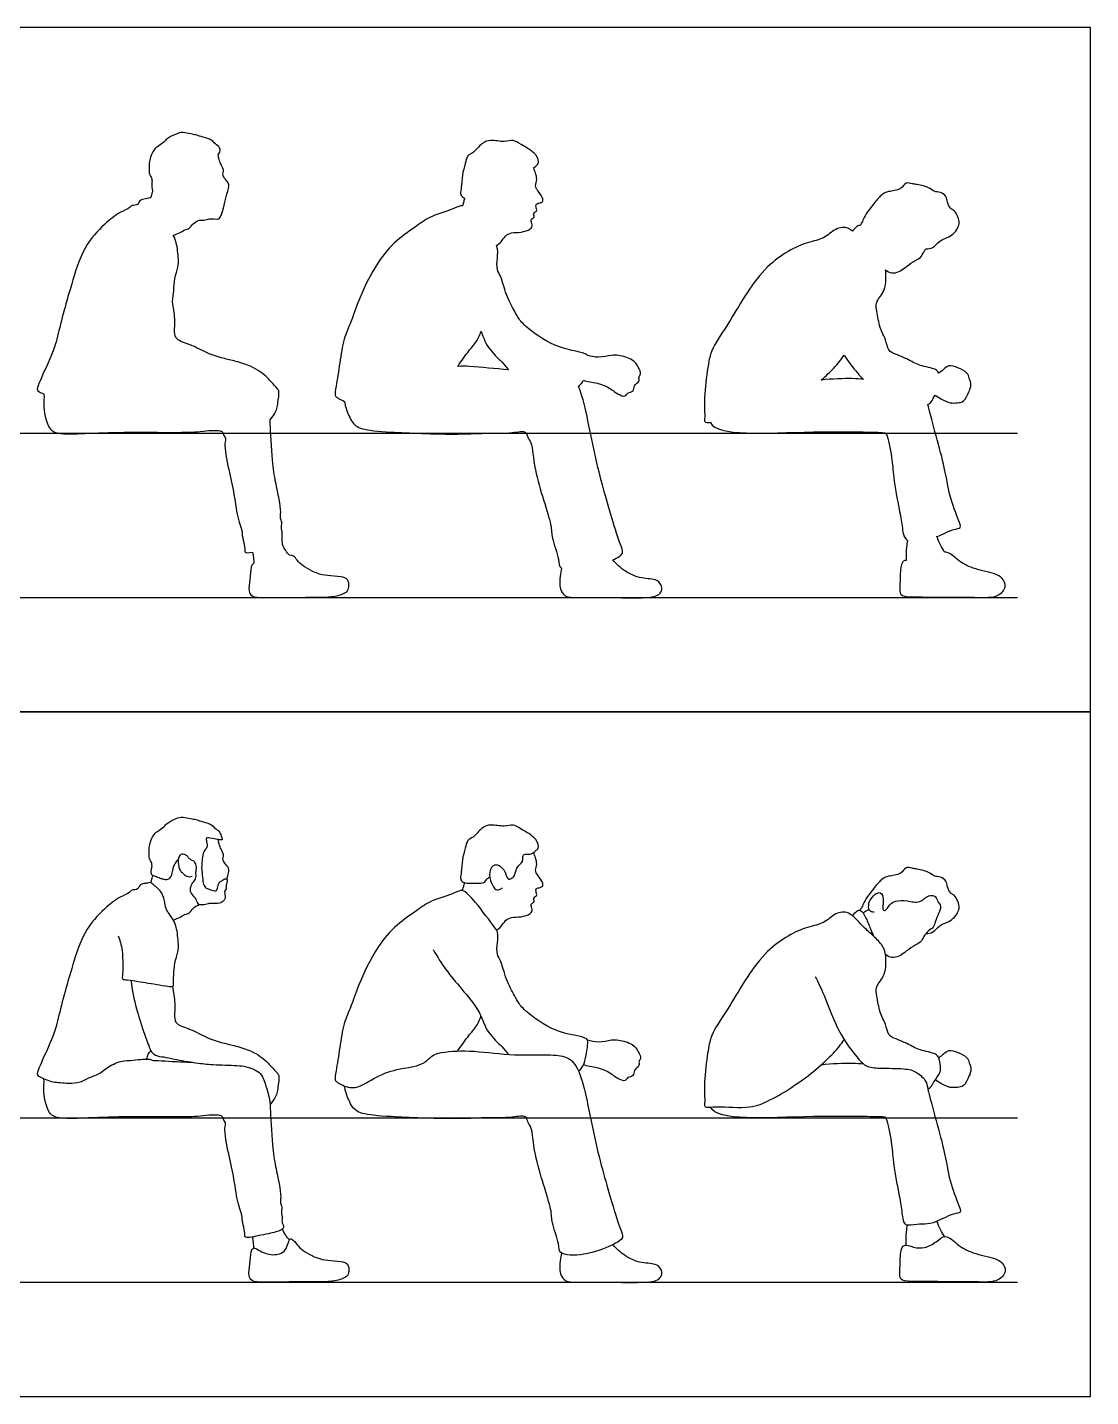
# Model space of a CAD drawing. Header units: millimetres. Extents: x 11.2 to 50.9, y -0.3 to 14.1.
# Drawn here: x 18.278 to 21.235, y 10.298 to 14.108 of the extents above; entities that cross this region are included whole.
import ezdxf

# ---------------------------------------------------------------- set-up
doc = ezdxf.new("R2010")
doc.units = ezdxf.units.MM
for name, color, linetype, true_color in [('AG-DIAGRAM', 7, 'Continuous', 0xfecc66), ('AG-GUIDES', 7, 'Continuous', 0xcccccc), ('AG-OUTLINE', 7, 'Continuous', 0x8000ff), ('AG-PEOPLE', 7, 'Continuous', 0x66ccff), ('X-VPRT', 6, 'Continuous', 0xff00ff)]:
    doc.layers.add(name, color=color, linetype=linetype, true_color=true_color)

msp = doc.modelspace()

# ---------------------------------------------------------------- linework, layer by layer
at = {"layer": 'AG-DIAGRAM'}
for p, q in [((11.4354, 12.5213), (21.0321, 12.5213)), ((11.4354, 10.6163), (21.0321, 10.6163))]:
    msp.add_line(p, q, dxfattribs=at)
at = {"layer": 'AG-GUIDES'}
for p, q in [((11.4354, 12.9785), (21.0321, 12.9785)), ((11.4354, 11.0735), (21.0321, 11.0735))]:
    msp.add_line(p, q, dxfattribs=at)
at = {"layer": 'AG-OUTLINE'}
for points, knots in [([(18.8089, 13.7528), (18.8168, 13.7647), (18.814, 13.7742), (18.8007, 13.7837), (18.7877, 13.7976), (18.7613, 13.8036), (18.7473, 13.809), (18.7327, 13.811), (18.7105, 13.817), (18.6921, 13.8122), (18.6659, 13.7991), (18.6595, 13.7886), (18.643, 13.7776), (18.6288, 13.7686), (18.6164, 13.739), (18.6164, 13.7112), (18.6174, 13.6978), (18.6243, 13.6895), (18.6255, 13.6767), (18.6231, 13.6699), (18.6266, 13.6527)], [8.605977, 8.605977, 8.605977, 8.605977, 8.850678, 9.108888, 9.394793, 9.731533, 9.984423, 10.233959, 10.540715, 10.832245, 11.177836, 11.409396, 11.690627, 11.95921, 12.323691, 12.672113, 12.904331, 13.111519, 13.340374, 13.552719, 13.552719, 13.552719, 13.552719]), ([(19.6859, 13.7167), (19.6943, 13.7237), (19.7019, 13.728), (19.6958, 13.7588), (19.6509, 13.7811), (19.6301, 13.7966), (19.6043, 13.7871), (19.5669, 13.7966), (19.5413, 13.7867), (19.5195, 13.7581), (19.501, 13.7524), (19.4959, 13.7273), (19.4866, 13.6977), (19.4862, 13.6631), (19.4818, 13.6466), (19.4845, 13.6385), (19.494, 13.6328)], [2.078903, 2.078903, 2.078903, 2.078903, 2.27212, 2.568327, 2.987007, 3.279217, 3.57344, 3.935063, 4.239746, 4.587237, 4.833648, 5.115252, 5.454116, 5.801654, 6.043777, 6.235856, 6.235856, 6.235856, 6.235856]), ([(18.8326, 13.6437), (18.8426, 13.6691), (18.8331, 13.6797), (18.8231, 13.6921), (18.8214, 13.6993), (18.825, 13.7078), (18.8214, 13.7187), (18.8167, 13.7258), (18.8113, 13.7409), (18.8096, 13.7487), (18.8089, 13.7528)], [0, 0, 0, 0, 0.359892, 0.683398, 0.890224, 1.128642, 1.393175, 1.633279, 1.952588, 2.23751, 2.23751, 2.23751, 2.23751]), ([(19.5832, 13.5011), (19.5878, 13.5041), (19.597, 13.5105), (19.6068, 13.5288), (19.6249, 13.5379), (19.6508, 13.5364), (19.6774, 13.5446), (19.6848, 13.5581), (19.6753, 13.5725), (19.6877, 13.5782), (19.6887, 13.5838), (19.6844, 13.5889), (19.6899, 13.5937), (19.6967, 13.597), (19.6924, 13.6082), (19.6923, 13.6175), (19.7041, 13.6194), (19.7136, 13.6223), (19.711, 13.6365), (19.6973, 13.6531), (19.6891, 13.6676), (19.6971, 13.6846), (19.6913, 13.7029), (19.688, 13.7122), (19.6859, 13.7167)], [0, 0, 0, 0, 0.226957, 0.476619, 0.718836, 1.006433, 1.29619, 1.496483, 1.701142, 1.882366, 2.004921, 2.133665, 2.271742, 2.413069, 2.596415, 2.752439, 2.935245, 3.096697, 3.287117, 3.551628, 3.771565, 4.002285, 4.243031, 4.459625, 4.459625, 4.459625, 4.459625]), ([(18.6266, 13.6527), (18.6257, 13.6498), (18.6237, 13.6448), (18.6222, 13.6346), (18.6205, 13.6337), (18.6199, 13.6332)], [0, 0, 0, 0, 0.1676221, 0.3409619, 0.4276858, 0.4276858, 0.4276858, 0.4276858]), ([(18.7558, 13.5718), (18.7612, 13.5704), (18.7745, 13.5715), (18.7874, 13.5771), (18.8084, 13.5726), (18.8184, 13.5778), (18.8326, 13.6437)], [2.383684, 2.383684, 2.383684, 2.383684, 2.996358, 3.585957, 4.279288, 4.86865, 4.86865, 4.86865, 4.86865]), ([(20.7776, 13.4915), (20.7839, 13.4917), (20.7984, 13.493), (20.814, 13.5171), (20.8522, 13.5253), (20.8739, 13.5612), (20.8663, 13.5805), (20.8568, 13.5993), (20.8452, 13.6023), (20.8358, 13.6213), (20.8352, 13.6383), (20.8182, 13.6501), (20.7988, 13.6495), (20.7849, 13.6647), (20.7493, 13.6715), (20.7395, 13.6723), (20.7194, 13.6787), (20.709, 13.6544), (20.6729, 13.6521), (20.656, 13.6449), (20.6364, 13.6237), (20.6041, 13.5804), (20.6002, 13.5655), (20.5957, 13.5592), (20.5937, 13.5565)], [0, 0, 0, 0, 1.11804, 2.419817, 3.998029, 5.551961, 6.689177, 7.817143, 8.65871, 9.788852, 10.831951, 11.924795, 13.006955, 14.154608, 15.654004, 16.510591, 17.544304, 18.737088, 20.221729, 21.295826, 22.676097, 24.555284, 25.550284, 26.368335, 26.368335, 26.368335, 26.368335]), ([(18.6199, 13.6332), (18.5985, 13.6297), (18.5888, 13.6267), (18.5874, 13.6123), (18.5676, 13.6137), (18.5632, 13.6044), (18.5326, 13.5931), (18.4899, 13.5591), (18.4323, 13.4982), (18.4014, 13.3938), (18.3879, 13.3488), (18.3668, 13.2702), (18.3541, 13.2097), (18.3138, 13.128), (18.3049, 13.1024), (18.3064, 13.096), (18.3175, 13.0907), (18.3241, 13.0878)], [5.765843, 5.765843, 5.765843, 5.765843, 5.980038, 6.181536, 6.419568, 6.596038, 6.91927, 7.361069, 7.913539, 8.526174, 8.947288, 9.468991, 9.961048, 10.529932, 10.822272, 10.960062, 11.189903, 11.189903, 11.189903, 11.189903]), ([(19.4878, 13.6109), (19.481, 13.6123), (19.4655, 13.6019), (19.4002, 13.5844), (19.3614, 13.5553), (19.3031, 13.5157), (19.249, 13.4554), (19.1984, 13.3495), (19.1793, 13.2886), (19.1569, 13.2416), (19.1476, 13.1753), (19.1373, 13.1134), (19.1327, 13.0846), (19.1353, 13.0819), (19.1359, 13.0807), (19.1385, 13.0788), (19.142, 13.0761), (19.1533, 13.0698), (19.16, 13.0672)], [-4.881506, -4.881506, -4.881506, -4.881506, -4.613859, -4.159974, -3.76081, -3.294623, -2.787296, -2.183313, -1.733925, -1.309728, -0.845971, -0.392601, -0.111362, 0, 0, 0, 0.173736, 0.35167, 0.35167, 0.35167, 0.35167]), ([(19.494, 13.6328), (19.4933, 13.6297), (19.4918, 13.6236), (19.4893, 13.6151), (19.4878, 13.6109)], [-0.375948, -0.375948, -0.375948, -0.375948, -0.2045983, 0, 0, 0, 0]), ([(18.6836, 13.5295), (18.6895, 13.5311), (18.7012, 13.5349), (18.7158, 13.5451), (18.7292, 13.5475), (18.7386, 13.5628), (18.75, 13.569), (18.7558, 13.5718)], [0, 0, 0, 0, 0.24161, 0.475779, 0.675638, 0.9043, 1.151374, 1.151374, 1.151374, 1.151374]), ([(18.6815, 13.3443), (18.684, 13.3583), (18.6853, 13.3763), (18.6869, 13.4092), (18.6981, 13.4408), (18.6992, 13.4622), (18.6938, 13.5096), (18.6872, 13.5235), (18.6836, 13.5295)], [2.245706, 2.245706, 2.245706, 2.245706, 2.541571, 2.906807, 3.258779, 3.554102, 3.977153, 4.271551, 4.271551, 4.271551, 4.271551]), ([(20.5733, 13.5409), (20.5695, 13.5439), (20.5544, 13.5537), (20.5246, 13.5498), (20.4924, 13.517), (20.4434, 13.512), (20.3217, 13.4505), (20.2386, 13.2974), (20.1833, 13.218), (20.1726, 13.18), (20.1651, 13.1254), (20.1637, 13.0982), (20.1591, 13.0718), (20.1637, 13.0273), (20.16, 13.008), (20.1699, 13.0079), (20.1782, 13.0084)], [22.933551, 22.933551, 22.933551, 22.933551, 23.337189, 24.50777, 25.797122, 27.147972, 29.404629, 32.069266, 33.969299, 35.202226, 36.99513, 36.99513, 36.99513, 37.508959, 37.714603, 37.971856, 37.971856, 37.971856, 37.971856]), ([(20.5937, 13.5565), (20.5898, 13.5574), (20.5821, 13.5507), (20.5757, 13.5448), (20.5733, 13.5409)], [-1.433346, -1.433346, -1.433346, -1.433346, -0.738109, 0, 0, 0, 0]), ([(19.8355, 13.1956), (19.8211, 13.2057), (19.7532, 13.2108), (19.6737, 13.2651), (19.6451, 13.2949), (19.6323, 13.3204), (19.6082, 13.3627), (19.5968, 13.4162), (19.5825, 13.4325), (19.5855, 13.4661), (19.5873, 13.4873), (19.5832, 13.5011)], [-9.478047, -9.478047, -9.478047, -9.478047, -8.969037, -8.355802, -7.988405, -7.691715, -7.274492, -6.83818, -6.573486, -6.236112, -5.9224, -5.9224, -5.9224, -5.9224]), ([(20.6646, 13.4334), (20.6696, 13.4291), (20.6821, 13.4221), (20.7028, 13.4277), (20.7185, 13.4384), (20.7407, 13.4569), (20.764, 13.4656), (20.7695, 13.4811), (20.7753, 13.4889), (20.7776, 13.4915)], [-24.826206, -24.826206, -24.826206, -24.826206, -23.688303, -22.552808, -21.432452, -20.059111, -18.813495, -17.725954, -17.150443, -17.150443, -17.150443, -17.150443]), ([(20.8127, 13.1456), (20.8108, 13.1505), (20.8048, 13.1582), (20.761, 13.1662), (20.7421, 13.1754), (20.724, 13.1859), (20.6943, 13.198), (20.6706, 13.2073), (20.667, 13.2394), (20.6543, 13.2591), (20.6481, 13.2786), (20.6383, 13.3234), (20.6385, 13.347), (20.6671, 13.3759), (20.6671, 13.4177), (20.6646, 13.4334)], [4.562483, 4.562483, 4.562483, 4.562483, 5.281812, 6.580946, 7.512114, 8.405525, 9.536037, 10.496187, 11.572705, 12.520596, 13.428574, 14.761568, 15.705446, 16.919979, 18.399791, 18.399791, 18.399791, 18.399791]), ([(18.9532, 13.0154), (18.9629, 13.0272), (18.9736, 13.0447), (18.9747, 13.0656), (18.9799, 13.0923), (18.9743, 13.1024), (18.9556, 13.1218), (18.9466, 13.1331), (18.9248, 13.1509), (18.9012, 13.1651), (18.8576, 13.1793), (18.8219, 13.1866), (18.7773, 13.2005), (18.7336, 13.2262), (18.691, 13.2366), (18.6866, 13.2614), (18.6897, 13.2983), (18.6849, 13.3288), (18.6815, 13.3443)], [-5.447802, -5.447802, -5.447802, -5.447802, -5.026525, -4.768336, -4.332256, -4.137813, -3.836267, -3.603386, -3.300991, -2.985232, -2.590952, -2.23061, -1.832123, -1.402588, -1.031883, -0.763759, -0.405748, 0, 0, 0, 0]), ([(19.4755, 13.1647), (19.4853, 13.1795), (19.5056, 13.2086), (19.5255, 13.2295), (19.5358, 13.2501), (19.5398, 13.2615)], [0, 0, 0, 0, 0.408092, 0.711513, 1.032372, 1.032372, 1.032372, 1.032372]), ([(19.5398, 13.2615), (19.5451, 13.25), (19.5543, 13.2205), (19.5848, 13.1888), (19.5984, 13.1771), (19.6098, 13.1622), (19.6162, 13.1551)], [1.522881, 1.522881, 1.522881, 1.522881, 1.826969, 2.368101, 2.599746, 2.898881, 2.898881, 2.898881, 2.898881]), ([(19.8249, 13.1262), (19.8345, 13.1223), (19.8655, 13.1185), (19.8971, 13.1062), (19.9157, 13.0891), (19.9422, 13.0782), (19.9466, 13.0932), (19.9662, 13.0928), (19.9632, 13.1127), (19.9825, 13.1221), (19.9769, 13.1355), (19.9871, 13.1437), (19.9766, 13.1639), (19.9634, 13.1854), (19.9228, 13.1964), (19.9032, 13.1962), (19.8661, 13.1876), (19.8456, 13.1925), (19.8355, 13.1956)], [-4.245926, -4.245926, -4.245926, -4.245926, -3.933608, -3.632635, -3.248257, -3.011746, -2.821409, -2.606603, -2.387916, -2.151819, -1.966526, -1.789951, -1.542287, -1.256968, -0.90698, -0.651611, -0.315612, 0, 0, 0, 0]), ([(20.4862, 13.1265), (20.4994, 13.1383), (20.5293, 13.1674), (20.5405, 13.1829), (20.55, 13.1956)], [41.137301, 41.137301, 41.137301, 41.137301, 42.006781, 43.37451, 43.37451, 43.37451, 43.37451]), ([(20.55, 13.1956), (20.5645, 13.1726), (20.5866, 13.1464), (20.5993, 13.132), (20.6033, 13.1287)], [3.987068, 3.987068, 3.987068, 3.987068, 5.507381, 6.130692, 6.130692, 6.130692, 6.130692]), ([(19.6162, 13.1551), (19.5785, 13.1574), (19.5305, 13.1647), (19.486, 13.165), (19.4755, 13.1647)], [-3.5943113, -3.5943113, -3.5943113, -3.5943113, -3.0159044, -2.8307848, -2.8307848, -2.8307848, -2.8307848]), ([(20.8033, 13.0844), (20.8086, 13.0808), (20.8241, 13.0713), (20.8438, 13.0614), (20.8649, 13.0631), (20.8843, 13.0651), (20.8969, 13.0945), (20.9047, 13.1126), (20.8976, 13.1314), (20.8931, 13.1482), (20.8666, 13.161), (20.8404, 13.1708), (20.8242, 13.1536), (20.8157, 13.1477), (20.8127, 13.1456)], [-10.822006, -10.822006, -10.822006, -10.822006, -10.25717, -9.204404, -8.313548, -7.486505, -6.403287, -5.518836, -4.665402, -3.862796, -2.803933, -1.794307, -0.837946, -0.298938, -0.298938, -0.298938, -0.298938]), ([(19.9067, 12.626), (19.9197, 12.6321), (19.9396, 12.6433), (19.9246, 12.6724), (19.9018, 12.7501), (19.8537, 12.9121), (19.8289, 13.0668), (19.8113, 13.1079)], [-7.553177, -7.553177, -7.553177, -7.553177, -7.241105, -6.964958, -6.470823, -5.718471, -4.982259, -4.982259, -4.982259, -4.982259]), ([(20.6033, 13.1287), (20.5929, 13.1296), (20.5722, 13.1314), (20.5147, 13.13), (20.4862, 13.1265)], [-2.948552, -2.948552, -2.948552, -2.948552, -1.840848, 0, 0, 0, 0]), ([(18.3241, 13.0878), (18.3255, 13.0734), (18.3203, 13.0578), (18.3337, 12.9862), (18.3726, 12.975), (18.4533, 12.9788), (18.5634, 12.9825), (18.6793, 12.9803), (18.7566, 12.9818), (18.7881, 12.9872), (18.8084, 12.9858), (18.8208, 12.9848), (18.8225, 12.9747), (18.8312, 12.9635), (18.8244, 12.9487), (18.8384, 12.8739), (18.8535, 12.8123), (18.8623, 12.7387), (18.8745, 12.7153), (18.8758, 12.6871), (18.8839, 12.664), (18.8816, 12.6454), (18.8903, 12.6454), (18.9046, 12.6473)], [-17.104717, -17.104717, -17.104717, -17.104717, -16.843736, -16.370143, -16.027765, -15.518072, -14.894804, -14.212748, -13.707329, -13.383999, -13.144073, -12.967665, -12.771594, -12.578569, -12.361155, -11.850375, -11.354994, -10.868933, -10.574006, -10.273405, -9.98002, -9.758967, -9.555788, -9.555788, -9.555788, -9.555788]), ([(20.7826, 13.0588), (20.7927, 13.0641), (20.7942, 13.0711), (20.8005, 13.0805), (20.8033, 13.0844)], [0.401732, 0.401732, 0.401732, 0.401732, 1.354108, 2.01814, 2.01814, 2.01814, 2.01814]), ([(19.16, 13.0672), (19.1616, 13.0586), (19.1638, 13.0487), (19.1789, 13.0083), (19.2031, 12.9889), (19.2819, 12.9811), (19.4697, 12.9741), (19.5487, 12.9797), (19.6223, 12.9773), (19.6673, 12.9877), (19.6683, 12.9653), (19.6832, 12.9529), (19.686, 12.8655), (19.7393, 12.7238), (19.7342, 12.6894), (19.7588, 12.6294), (19.7558, 12.6088), (19.7633, 12.6027)], [-14.779735, -14.779735, -14.779735, -14.779735, -14.611044, -14.106204, -13.623058, -13.121118, -12.485311, -11.974023, -11.487107, -11.145336, -10.927026, -10.70296, -10.265188, -9.577777, -9.230973, -8.793506, -8.511486, -8.511486, -8.511486, -8.511486]), ([(20.808, 12.6909), (20.8231, 12.6973), (20.8533, 12.7134), (20.8777, 12.7128), (20.8662, 12.7406), (20.8398, 12.8096), (20.832, 12.8851), (20.7896, 13.0265), (20.7826, 13.0588)], [-21.570367, -21.570367, -21.570367, -21.570367, -20.35291, -19.493103, -18.602276, -16.956258, -15.10138, -12.598644, -12.598644, -12.598644, -12.598644]), ([(18.9879, 12.6693), (18.9858, 12.6938), (18.9879, 12.7049), (18.983, 12.7131), (18.9878, 12.7306), (18.9805, 12.7421), (18.9843, 12.7598), (18.9784, 12.7963), (18.9677, 12.8454), (18.9583, 12.9019), (18.9543, 12.9931), (18.9534, 13.0125), (18.9532, 13.0154)], [-8.803019, -8.803019, -8.803019, -8.803019, -8.554226, -8.358532, -8.09811, -7.871754, -7.611579, -7.224904, -6.776992, -6.270582, -5.608636, -5.468761, -5.468761, -5.468761, -5.468761]), ([(20.1782, 13.0084), (20.1974, 12.9682), (20.3978, 12.9858), (20.6625, 12.9812), (20.6676, 12.9803), (20.6842, 12.9093), (20.6855, 12.8587), (20.7029, 12.7659), (20.7116, 12.7241), (20.7136, 12.6894), (20.726, 12.68)], [-37.610278, -37.610278, -37.610278, -37.610278, -34.822105, -33.329482, -32.337223, -30.521857, -28.959828, -27.070159, -25.682417, -24.46349, -24.46349, -24.46349, -24.46349]), ([(20.8286, 12.648), (20.8247, 12.6544), (20.8175, 12.6675), (20.8109, 12.683), (20.808, 12.6909)], [0, 0, 0, 0, 0.918651, 1.894904, 1.894904, 1.894904, 1.894904]), ([(19.0072, 12.6391), (19.0034, 12.643), (18.9962, 12.6515), (18.9902, 12.6632), (18.9879, 12.6693)], [0, 0, 0, 0, 0.227259, 0.475516, 0.475516, 0.475516, 0.475516]), ([(20.726, 12.68), (20.7249, 12.6739), (20.7228, 12.6617), (20.7216, 12.6366), (20.7222, 12.6242)], [-2.026243, -2.026243, -2.026243, -2.026243, -1.188418, 0, 0, 0, 0]), ([(18.9079, 12.6171), (18.9028, 12.6137), (18.9003, 12.6042), (18.8969, 12.5717), (18.8927, 12.5401), (18.9016, 12.5223), (18.9406, 12.5206), (19.0052, 12.5223), (19.0933, 12.5216), (19.1309, 12.5234), (19.1678, 12.534), (19.1736, 12.5506), (19.1713, 12.5743), (19.1491, 12.58), (19.1119, 12.5823), (19.0827, 12.5867), (19.0343, 12.6145), (19.025, 12.6315), (19.0178, 12.6383), (19.0072, 12.6391)], [0, 0, 0, 0, 0.192945, 0.539443, 0.878082, 1.112586, 1.458992, 1.954227, 2.511713, 2.887275, 3.234247, 3.470458, 3.73777, 4.004616, 4.36465, 4.701454, 5.136508, 5.398536, 5.606068, 5.606068, 5.606068, 5.606068]), ([(18.9046, 12.6473), (18.9052, 12.6441), (18.9063, 12.6377), (18.9077, 12.624), (18.9079, 12.6171)], [-0.4297522, -0.4297522, -0.4297522, -0.4297522, -0.2549077, 0, 0, 0, 0]), ([(19.7633, 12.6027), (19.762, 12.5954), (19.7601, 12.5812), (19.7572, 12.5452), (19.7709, 12.5279), (19.7841, 12.52), (19.8717, 12.5229), (19.9828, 12.5189), (20.0361, 12.5243), (20.0468, 12.5489), (20.03, 12.5752), (19.985, 12.5717), (19.939, 12.5936), (19.9163, 12.6143), (19.9067, 12.626)], [0, 0, 0, 0, 0.262929, 0.598247, 0.847702, 1.042641, 1.566948, 2.184774, 2.5693, 2.820103, 3.098507, 3.462172, 3.859901, 4.237108, 4.237108, 4.237108, 4.237108]), ([(20.7151, 12.6227), (20.7079, 12.6182), (20.7056, 12.5856), (20.7048, 12.5534), (20.704, 12.525), (20.7458, 12.5221), (20.9116, 12.5234), (20.9759, 12.5196), (21.0036, 12.5503), (20.9897, 12.5776), (20.9677, 12.5891), (20.9063, 12.6011), (20.8675, 12.6224), (20.8422, 12.6478), (20.8286, 12.648)], [0, 0, 0, 0, 1.16971, 2.362817, 3.24942, 4.368193, 6.934777, 8.522546, 9.611626, 10.587631, 11.558144, 13.091039, 14.456862, 15.70963, 15.70963, 15.70963, 15.70963])]:
    msp.add_open_spline(points, degree=3, knots=knots, dxfattribs=at)
for points in [[(19.8113, 13.1079), (19.8166, 13.1143), (19.8211, 13.1179), (19.8249, 13.1262)], [(20.7222, 12.6242), (20.7195, 12.6243), (20.7171, 12.624), (20.7151, 12.6227)]]:
    msp.add_open_spline(points, degree=3, dxfattribs=at)
at = {"layer": 'AG-PEOPLE'}
for points, knots in [([(18.698, 11.7937), (18.6945, 11.7902), (18.6885, 11.7826), (18.6836, 11.7698), (18.6815, 11.7615), (18.6795, 11.7459), (18.6682, 11.7346), (18.6573, 11.7373), (18.6474, 11.739), (18.6348, 11.7462), (18.6253, 11.747), (18.6233, 11.7529), (18.622, 11.7619), (18.6255, 11.7717), (18.6243, 11.7845), (18.6174, 11.7928), (18.6164, 11.8062), (18.6164, 11.834), (18.6288, 11.8636), (18.643, 11.8726), (18.6595, 11.8836), (18.6659, 11.8941), (18.6921, 11.9072), (18.7105, 11.912), (18.7327, 11.906), (18.7473, 11.904), (18.7613, 11.8986), (18.7877, 11.8926), (18.8007, 11.8787), (18.814, 11.8692), (18.8179, 11.8563), (18.822, 11.8459), (18.812, 11.8474), (18.8066, 11.848), (18.7875, 11.8523), (18.7741, 11.8534), (18.7773, 11.842), (18.7788, 11.8261), (18.7735, 11.8212), (18.7651, 11.8086), (18.7646, 11.7887), (18.7618, 11.7696), (18.7658, 11.743), (18.7664, 11.7236), (18.7751, 11.7115), (18.7868, 11.709), (18.8037, 11.7024), (18.8077, 11.7128), (18.8097, 11.7278), (18.8169, 11.7319), (18.8243, 11.7376), (18.8343, 11.7403), (18.8343, 11.7344), (18.8336, 11.7269), (18.831, 11.7243), (18.8304, 11.7195), (18.8313, 11.7169), (18.8321, 11.7102), (18.8262, 11.7055), (18.8272, 11.699), (18.8283, 11.6897), (18.8281, 11.6836), (18.8223, 11.6748), (18.8084, 11.6676), (18.7874, 11.6721), (18.7745, 11.6665), (18.7572, 11.6651), (18.7522, 11.6693), (18.7469, 11.6864), (18.7308, 11.6977), (18.7319, 11.7185), (18.7406, 11.7315), (18.7489, 11.7424), (18.746, 11.7575), (18.7493, 11.7667), (18.747, 11.7824), (18.7394, 11.7893), (18.7305, 11.7922), (18.727, 11.7965), (18.7255, 11.7987), (18.7235, 11.8013), (18.7186, 11.8058), (18.7031, 11.809), (18.6952, 11.7912), (18.7006, 11.764), (18.7131, 11.7514), (18.725, 11.7417), (18.7369, 11.7457)], [-15.284082, -15.284082, -15.284082, -15.284082, -15.068384, -14.864698, -14.700117, -14.479743, -14.268337, -14.091355, -13.911568, -13.697173, -13.533127, -13.404639, -13.238377, -13.056517, -12.860517, -12.683073, -12.484193, -12.185792, -11.873636, -11.643612, -11.402755, -11.204438, -10.908461, -10.658784, -10.396067, -10.182355, -9.96577, -9.677374, -9.432514, -9.211373, -9.001802, -8.844844, -8.69899, -8.556443, -8.304803, -8.125366, -7.9572, -7.734763, -7.590183, -7.379139, -7.130599, -6.88171, -6.59098, -6.343451, -6.142179, -5.944352, -5.723894, -5.55876, -5.34332, -5.189183, -5.012551, -4.854519, -4.722903, -4.686738, -4.464838, -4.347649, -4.252901, -4.114704, -3.96957, -3.831956, -3.680002, -3.50867, -3.330243, -3.114881, -2.861529, -2.646082, -2.422202, -2.289313, -2.059856, -1.81597, -1.575762, -1.353239, -1.151186, -0.941069, -0.763673, -0.54769, -0.372154, -0.203534, -0.04585, -0.04585, -0.04585, 0.129737, 0.330213, 0.555033, 0.84628, 1.083547, 1.627964, 1.627964, 1.627964, 1.627964]), ([(19.5968, 11.7699), (19.5999, 11.767), (19.6068, 11.7626), (19.6128, 11.7344), (19.625, 11.7397), (19.6352, 11.7466), (19.6359, 11.7706), (19.659, 11.7851), (19.6542, 11.8038), (19.6652, 11.8087), (19.6806, 11.8058), (19.6909, 11.8167), (19.7019, 11.823), (19.6958, 11.8538), (19.6509, 11.8761), (19.6301, 11.8916), (19.6043, 11.8821), (19.5669, 11.8916), (19.5413, 11.8817), (19.5195, 11.8531), (19.501, 11.8474), (19.4959, 11.8223), (19.4866, 11.7927), (19.4862, 11.7581), (19.4818, 11.7416), (19.4859, 11.7292), (19.5021, 11.7257), (19.5272, 11.7265), (19.5486, 11.7258), (19.5551, 11.738), (19.5612, 11.7417), (19.5641, 11.7435)], [0, 0, 0, 0, 0.199566, 0.473674, 0.640937, 0.830292, 1.092389, 1.369996, 1.588183, 1.758257, 1.974088, 2.183597, 2.366314, 2.646425, 3.042355, 3.318686, 3.596921, 3.938894, 4.227021, 4.555629, 4.78865, 5.054952, 5.375402, 5.704054, 5.933021, 6.114663, 6.330385, 6.618994, 6.868471, 7.061629, 7.241837, 7.241837, 7.241837, 7.241837]), ([(18.8326, 11.7387), (18.8426, 11.7641), (18.8331, 11.7747), (18.8231, 11.7871), (18.8214, 11.7943), (18.825, 11.8028), (18.8214, 11.8137), (18.8167, 11.8208), (18.8113, 11.8359), (18.8096, 11.8437), (18.8089, 11.8478)], [0, 0, 0, 0, 0.359892, 0.683398, 0.890224, 1.128642, 1.393175, 1.633279, 1.952588, 2.23751, 2.23751, 2.23751, 2.23751]), ([(19.5832, 11.5961), (19.5878, 11.5991), (19.597, 11.6055), (19.6068, 11.6238), (19.6249, 11.6329), (19.6508, 11.6314), (19.6774, 11.6396), (19.6848, 11.6531), (19.6753, 11.6675), (19.6877, 11.6732), (19.6887, 11.6788), (19.6844, 11.6839), (19.6899, 11.6887), (19.6967, 11.692), (19.6924, 11.7032), (19.6923, 11.7125), (19.7041, 11.7144), (19.7136, 11.7173), (19.711, 11.7315), (19.6973, 11.7481), (19.6891, 11.7626), (19.6971, 11.7796), (19.6913, 11.7979), (19.688, 11.8072), (19.6859, 11.8117)], [0, 0, 0, 0, 0.226957, 0.476619, 0.718836, 1.006433, 1.29619, 1.496483, 1.701142, 1.882366, 2.004921, 2.133665, 2.271742, 2.413069, 2.596415, 2.752439, 2.935245, 3.096697, 3.287117, 3.551628, 3.771565, 4.002285, 4.243031, 4.459625, 4.459625, 4.459625, 4.459625]), ([(19.5968, 11.7699), (19.5947, 11.7725), (19.5895, 11.7772), (19.5704, 11.7784), (19.5591, 11.7488), (19.5719, 11.7204), (19.579, 11.7078), (19.5902, 11.7071), (19.5995, 11.7138)], [0, 0, 0, 0, 0.196452, 0.438271, 0.761743, 1.108057, 1.337197, 1.560492, 1.560492, 1.560492, 1.560492]), ([(18.6266, 11.7477), (18.6257, 11.7448), (18.6237, 11.7398), (18.6222, 11.7296), (18.6205, 11.7287), (18.6199, 11.7282)], [0, 0, 0, 0, 0.1676221, 0.3409619, 0.4276858, 0.4276858, 0.4276858, 0.4276858]), ([(20.7776, 11.5865), (20.7839, 11.5867), (20.7984, 11.588), (20.814, 11.6121), (20.8522, 11.6203), (20.8739, 11.6562), (20.8663, 11.6755), (20.8568, 11.6943), (20.8452, 11.6973), (20.8358, 11.7163), (20.8352, 11.7333), (20.8182, 11.7451), (20.7988, 11.7445), (20.7849, 11.7597), (20.7493, 11.7665), (20.7395, 11.7673), (20.7194, 11.7737), (20.709, 11.7494), (20.6729, 11.7471), (20.656, 11.7399), (20.6364, 11.7187), (20.6041, 11.6754), (20.6002, 11.6605), (20.5957, 11.6542), (20.5937, 11.6515)], [0, 0, 0, 0, 1.11804, 2.419817, 3.998029, 5.551961, 6.689177, 7.817143, 8.65871, 9.788852, 10.831951, 11.924795, 13.006955, 14.154608, 15.654004, 16.510591, 17.544304, 18.737088, 20.221729, 21.295826, 22.676097, 24.555284, 25.550284, 26.368335, 26.368335, 26.368335, 26.368335]), ([(18.5306, 11.5804), (18.5356, 11.5669), (18.5447, 11.5429), (18.5439, 11.4703), (18.5408, 11.4584), (18.5595, 11.4579), (18.5931, 11.4519), (18.6493, 11.4431), (18.6867, 11.4363), (18.6837, 11.4487), (18.6853, 11.4713), (18.6869, 11.5042), (18.6981, 11.5358), (18.6992, 11.5572), (18.6938, 11.6046), (18.6845, 11.6239), (18.6721, 11.6417), (18.6625, 11.6554), (18.6599, 11.6783), (18.651, 11.7061), (18.625, 11.7246), (18.6203, 11.7293), (18.6114, 11.726), (18.6027, 11.726), (18.5888, 11.7217), (18.5874, 11.7073), (18.5676, 11.7087), (18.5632, 11.6994), (18.5326, 11.6881), (18.4899, 11.6541), (18.4323, 11.5932), (18.4014, 11.4888), (18.3879, 11.4438), (18.3668, 11.3652), (18.3541, 11.3047), (18.3138, 11.223), (18.3049, 11.1974), (18.3066, 11.1903), (18.3315, 11.1794), (18.3494, 11.1727), (18.3937, 11.1697), (18.4247, 11.1706), (18.4541, 11.1882), (18.4768, 11.1942), (18.4995, 11.214), (18.5377, 11.2338), (18.5717, 11.2324), (18.597, 11.2378), (18.6119, 11.2355), (18.6134, 11.2518), (18.6187, 11.2574), (18.6213, 11.2603)], [0, 0, 0, 0, 0.367944, 0.837992, 1.000287, 1.208998, 1.543212, 1.986007, 2.294568, 2.445909, 2.712535, 3.041677, 3.358866, 3.625003, 4.006247, 4.271551, 4.526183, 4.752478, 5.016339, 5.323381, 5.631868, 5.765843, 5.925804, 6.097866, 6.29895, 6.488113, 6.711575, 6.877242, 7.180689, 7.595444, 8.114095, 8.689229, 9.084566, 9.574333, 10.03627, 10.570331, 10.844775, 10.974131, 11.252788, 11.512741, 11.8793, 12.197465, 12.517378, 12.785347, 13.089656, 13.454881, 13.783321, 14.068364, 14.259948, 14.462322, 14.655135, 14.655135, 14.655135, 14.655135]), ([(19.8113, 11.2029), (19.8169, 11.2096), (19.829, 11.2191), (19.8383, 11.2816), (19.8344, 11.2996), (19.7532, 11.3058), (19.6737, 11.3601), (19.6451, 11.3899), (19.6323, 11.4154), (19.6082, 11.4577), (19.5968, 11.5112), (19.5825, 11.5275), (19.5855, 11.5611), (19.5881, 11.5906), (19.5759, 11.6059), (19.5263, 11.6729), (19.4894, 11.7129), (19.4655, 11.6969), (19.4002, 11.6794), (19.3614, 11.6503), (19.3031, 11.6107), (19.249, 11.5504), (19.1984, 11.4445), (19.1793, 11.3836), (19.1569, 11.3366), (19.1476, 11.2703), (19.1373, 11.2084), (19.1327, 11.1796), (19.1353, 11.1769), (19.1359, 11.1757), (19.1385, 11.1738), (19.1438, 11.1698), (19.1861, 11.1469), (19.2422, 11.1864), (19.3027, 11.2105), (19.3756, 11.2178), (19.3982, 11.2415), (19.4091, 11.2508), (19.445, 11.2587), (19.5087, 11.2631), (19.6163, 11.2466), (19.7229, 11.2497), (19.7804, 11.2465), (19.8223, 11.2031), (19.8537, 11.0071), (19.9018, 10.8451), (19.9246, 10.7674), (19.94, 10.7377), (19.8999, 10.7168), (19.8319, 10.689), (19.7539, 10.6909), (19.7588, 10.7244), (19.7342, 10.7844), (19.7393, 10.8188), (19.686, 10.9605), (19.6832, 11.0479), (19.6683, 11.0603), (19.6673, 11.0827), (19.6223, 11.0723), (19.5487, 11.0747), (19.4697, 11.0691), (19.2819, 11.0761), (19.2031, 11.0839), (19.1789, 11.1033), (19.1638, 11.1437), (19.1616, 11.1536), (19.16, 11.1622)], [-10.300786, -10.300786, -10.300786, -10.300786, -10.031405, -9.597378, -9.389496, -8.908707, -8.329473, -7.982445, -7.702205, -7.308114, -6.895993, -6.645975, -6.327306, -6.030987, -5.791536, -5.27337, -4.881506, -4.613859, -4.159974, -3.76081, -3.294623, -2.787296, -2.183313, -1.733925, -1.309728, -0.845971, -0.392601, -0.111362, 0, 0, 0, 0.173736, 0.529074, 0.977585, 1.44312, 1.91294, 2.22106, 2.473333, 2.473333, 3.015904, 3.605116, 4.185124, 4.59078, 4.987334, 5.722092, 6.472959, 6.966119, 7.241721, 7.575686, 8.081882, 8.530802, 8.811953, 9.248072, 9.593807, 10.2791, 10.715522, 10.938898, 11.156535, 11.497254, 11.982669, 12.492382, 13.126229, 13.626622, 14.108279, 14.611564, 14.779735, 14.779735, 14.779735, 14.779735]), ([(19.4878, 11.7059), (19.4893, 11.7101), (19.4918, 11.7186), (19.4933, 11.7247), (19.494, 11.7278)], [0, 0, 0, 0, 0.2045983, 0.375948, 0.375948, 0.375948, 0.375948]), ([(20.6331, 11.6456), (20.6286, 11.6459), (20.6178, 11.6489), (20.6179, 11.6648), (20.619, 11.6775), (20.6349, 11.6962), (20.6463, 11.7019), (20.656, 11.6983), (20.6584, 11.6832)], [0, 0, 0, 0, 1.150105, 2.291799, 3.423209, 4.928765, 6.037258, 7.076627, 7.076627, 7.076627, 7.076627]), ([(18.6836, 11.6245), (18.6895, 11.6261), (18.7012, 11.6299), (18.7158, 11.6401), (18.7292, 11.6425), (18.7386, 11.6578), (18.75, 11.664), (18.7558, 11.6668)], [0, 0, 0, 0, 0.24161, 0.475779, 0.675638, 0.9043, 1.151374, 1.151374, 1.151374, 1.151374]), ([(20.6584, 11.6832), (20.659, 11.6634), (20.654, 11.6538), (20.6658, 11.6473), (20.6763, 11.6687), (20.6926, 11.6785), (20.726, 11.6793), (20.7603, 11.6685), (20.7817, 11.6949), (20.8066, 11.6919), (20.8088, 11.6731), (20.8247, 11.6635), (20.8014, 11.6205), (20.8003, 11.6039), (20.7839, 11.594), (20.7705, 11.5791), (20.764, 11.5606), (20.7407, 11.5519), (20.7185, 11.5334), (20.7028, 11.5227), (20.6821, 11.5171), (20.6696, 11.5241), (20.6646, 11.5284)], [0, 0, 0, 0, 1.010946, 1.743715, 2.965882, 4.146962, 5.696753, 7.262423, 8.747845, 9.936633, 11.015927, 12.038225, 13.835549, 14.95535, 16.074694, 17.289846, 18.444186, 19.766309, 21.224003, 22.413173, 23.618411, 24.826206, 24.826206, 24.826206, 24.826206]), ([(20.7826, 11.1538), (20.7927, 11.1591), (20.7949, 11.1692), (20.8128, 11.1914), (20.8207, 11.2079), (20.8141, 11.241), (20.8053, 11.2531), (20.761, 11.2612), (20.7421, 11.2704), (20.724, 11.2809), (20.6943, 11.293), (20.6706, 11.3023), (20.667, 11.3344), (20.6543, 11.3541), (20.6481, 11.3736), (20.6383, 11.4184), (20.6385, 11.442), (20.6671, 11.4709), (20.6671, 11.5292), (20.6562, 11.5562), (20.6273, 11.5835), (20.5998, 11.6075), (20.5649, 11.65), (20.5246, 11.6448), (20.4924, 11.612), (20.4434, 11.607), (20.3217, 11.5455), (20.2386, 11.3924), (20.1833, 11.313), (20.1726, 11.275), (20.1651, 11.2204), (20.1637, 11.1932), (20.1591, 11.1668), (20.1637, 11.1223), (20.1594, 11.0998), (20.1954, 11.1079), (20.2878, 11.097), (20.3433, 11.1225), (20.3905, 11.1482), (20.4114, 11.1643), (20.4514, 11.1888), (20.5219, 11.2521), (20.5405, 11.2779), (20.55, 11.2906)], [0.401732, 0.401732, 0.401732, 0.401732, 1.137213, 2.192206, 3.066138, 4.182456, 4.94274, 6.253438, 7.192895, 8.094258, 9.234833, 10.20353, 11.289629, 12.245958, 13.162018, 14.506877, 15.459157, 16.684501, 18.177485, 19.256144, 20.477693, 21.727314, 23.158832, 24.339832, 25.640662, 27.003536, 29.280279, 31.968636, 33.885581, 35.129483, 36.938346, 36.938346, 36.938346, 37.456748, 37.664223, 38.087124, 38.658694, 39.10662, 39.620799, 39.620799, 39.620799, 41.994606, 43.37451, 43.37451, 43.37451, 43.37451]), ([(20.5733, 11.6359), (20.5757, 11.6398), (20.5821, 11.6457), (20.5954, 11.6572), (20.6124, 11.6278), (20.6223, 11.6003), (20.6287, 11.5861), (20.6316, 11.5792)], [0, 0, 0, 0, 0.738109, 1.433346, 2.481497, 3.599559, 4.542066, 4.542066, 4.542066, 4.542066]), ([(20.6028, 11.6432), (20.6052, 11.6457), (20.6109, 11.65), (20.6164, 11.6522), (20.6192, 11.6531)], [0, 0, 0, 0, 0.643312, 1.231698, 1.231698, 1.231698, 1.231698]), ([(19.4068, 11.542), (19.4176, 11.5228), (19.4417, 11.4845), (19.4852, 11.4332), (19.5386, 11.3696), (19.5517, 11.3183), (19.5848, 11.2838), (19.5984, 11.2721), (19.6098, 11.2572), (19.6162, 11.2501)], [0, 0, 0, 0, 0.455266, 0.919711, 1.430091, 1.826969, 2.368101, 2.599746, 2.898881, 2.898881, 2.898881, 2.898881]), ([(18.5659, 11.4565), (18.5697, 11.4297), (18.58, 11.3768), (18.6023, 11.3103), (18.6195, 11.2643), (18.6208, 11.2604), (18.6345, 11.2443), (18.6593, 11.2438), (18.6875, 11.2364), (18.7492, 11.2259), (18.793, 11.2211), (18.8596, 11.2198), (18.8892, 11.2165), (18.9162, 11.2059), (18.9315, 11.1923), (18.9448, 11.1539), (18.9526, 11.124), (18.9538, 11.1005), (18.9583, 10.9969), (18.9677, 10.9404), (18.9784, 10.8913), (18.9843, 10.8548), (18.9805, 10.8371), (18.9878, 10.8256), (18.983, 10.8081), (18.9879, 10.7999), (18.9849, 10.7839), (18.9897, 10.7759), (18.9917, 10.7676), (18.9827, 10.7586), (18.9481, 10.7513), (18.8989, 10.7403), (18.8816, 10.7404), (18.8839, 10.759), (18.8758, 10.7821), (18.8745, 10.8103), (18.8623, 10.8337), (18.8535, 10.9073), (18.8384, 10.9689), (18.8244, 11.0437), (18.8312, 11.0585), (18.8225, 11.0697), (18.8208, 11.0798), (18.8084, 11.0808), (18.7881, 11.0822), (18.7566, 11.0768), (18.6793, 11.0753), (18.5634, 11.0775), (18.4533, 11.0738), (18.3726, 11.07), (18.3337, 11.0812), (18.3203, 11.1528), (18.3255, 11.1684), (18.3241, 11.1828)], [0, 0, 0, 0, 0.509331, 1.001836, 1.37554, 1.490278, 1.731961, 2.00799, 2.317444, 2.758813, 3.150932, 3.616965, 3.909328, 4.311228, 4.581997, 4.767447, 5.367049, 5.648748, 6.234577, 6.682755, 7.079162, 7.421374, 7.651631, 7.851959, 8.082435, 8.255626, 8.47581, 8.648603, 8.800453, 8.979352, 9.320402, 9.732808, 9.931222, 10.147092, 10.433597, 10.727149, 11.01516, 11.489823, 11.973588, 12.47239, 12.684705, 12.873205, 13.064678, 13.236949, 13.471248, 13.786996, 14.280564, 14.946626, 15.555278, 16.05302, 16.387369, 16.849856, 17.104717, 17.104717, 17.104717, 17.104717]), ([(18.6815, 11.4393), (18.6849, 11.4238), (18.6897, 11.3933), (18.6866, 11.3564), (18.691, 11.3316), (18.7336, 11.3212), (18.7773, 11.2955), (18.8219, 11.2816), (18.8576, 11.2743), (18.9012, 11.2601), (18.9248, 11.2459), (18.9466, 11.2281), (18.9556, 11.2168), (18.9743, 11.1974), (18.9799, 11.1873), (18.9747, 11.1606), (18.9736, 11.1397), (18.9629, 11.1222), (18.9532, 11.1104)], [0, 0, 0, 0, 0.405757, 0.763777, 1.031908, 1.402621, 1.832166, 2.230663, 2.591013, 2.985302, 3.301069, 3.603471, 3.836357, 4.137911, 4.332358, 4.768448, 5.026643, 5.44793, 5.44793, 5.44793, 5.44793]), ([(20.4694, 11.4671), (20.4778, 11.4496), (20.496, 11.4148), (20.5343, 11.3034), (20.5893, 11.238), (20.6103, 11.2148), (20.6515, 11.2107), (20.7148, 11.212), (20.7515, 11.2039), (20.7801, 11.1747), (20.7803, 11.1524), (20.832, 10.9801), (20.8398, 10.9046), (20.8662, 10.8356), (20.8777, 10.8078), (20.8507, 10.8084), (20.7973, 10.7776), (20.7685, 10.7786), (20.7376, 10.7753), (20.7142, 10.7733), (20.7116, 10.8191), (20.7029, 10.8609), (20.6855, 10.9537), (20.6842, 11.0043), (20.6676, 11.0753), (20.6625, 11.0762), (20.3978, 11.0808), (20.1974, 11.0632), (20.1782, 11.1034)], [0, 0, 0, 0, 1.516131, 3.679473, 5.507381, 6.551602, 7.790248, 9.389488, 10.594713, 11.674905, 12.625662, 15.120861, 16.970153, 18.611214, 19.499358, 20.356576, 21.882581, 22.947078, 24.024261, 24.837453, 26.021708, 27.369976, 29.205892, 30.723489, 32.487216, 33.45125, 34.901415, 37.610278, 37.610278, 37.610278, 37.610278]), ([(19.4755, 11.2597), (19.4853, 11.2745), (19.5056, 11.3036), (19.5255, 11.3245), (19.5358, 11.3451), (19.5398, 11.3565)], [0, 0, 0, 0, 0.408092, 0.711513, 1.032372, 1.032372, 1.032372, 1.032372]), ([(19.8355, 11.2906), (19.8456, 11.2875), (19.8661, 11.2826), (19.9032, 11.2912), (19.9228, 11.2914), (19.9634, 11.2804), (19.9766, 11.2589), (19.9871, 11.2387), (19.9769, 11.2305), (19.9825, 11.2171), (19.9632, 11.2077), (19.9662, 11.1878), (19.9466, 11.1882), (19.9422, 11.1732), (19.9157, 11.1841), (19.8971, 11.2012), (19.8655, 11.2135), (19.8345, 11.2173), (19.8249, 11.2212)], [0, 0, 0, 0, 0.315612, 0.651611, 0.90698, 1.256968, 1.542287, 1.789951, 1.966526, 2.151819, 2.387916, 2.606602, 2.821409, 3.011746, 3.248257, 3.632635, 3.933608, 4.245926, 4.245926, 4.245926, 4.245926]), ([(20.8127, 11.2406), (20.8157, 11.2427), (20.8242, 11.2486), (20.8404, 11.2658), (20.8666, 11.256), (20.8931, 11.2432), (20.8976, 11.2264), (20.9047, 11.2076), (20.8969, 11.1895), (20.8843, 11.1601), (20.8649, 11.1581), (20.8438, 11.1564), (20.8241, 11.1663), (20.8086, 11.1758), (20.8033, 11.1794)], [0.298938, 0.298938, 0.298938, 0.298938, 0.837946, 1.794307, 2.803933, 3.862796, 4.665402, 5.518836, 6.403287, 7.486505, 8.313548, 9.204404, 10.25717, 10.822006, 10.822006, 10.822006, 10.822006]), ([(18.6062, 11.2369), (18.6109, 11.2374), (18.6208, 11.2364), (18.6256, 11.2332), (18.6444, 11.2331), (18.6825, 11.2304), (18.7188, 11.2289), (18.7376, 11.2282)], [0, 0, 0, 0, 0.212196, 0.3434, 0.571532, 0.921994, 1.343142, 1.343142, 1.343142, 1.343142]), ([(20.4862, 11.2215), (20.5147, 11.225), (20.5722, 11.2264), (20.5929, 11.2246), (20.6033, 11.2237)], [0, 0, 0, 0, 1.840848, 2.948552, 2.948552, 2.948552, 2.948552]), ([(20.8286, 10.743), (20.8247, 10.7494), (20.8175, 10.7625), (20.8109, 10.778), (20.808, 10.7859)], [0, 0, 0, 0, 0.918651, 1.894904, 1.894904, 1.894904, 1.894904]), ([(19.0072, 10.7341), (19.0034, 10.738), (18.9962, 10.7465), (18.9902, 10.7582), (18.9879, 10.7643)], [0, 0, 0, 0, 0.227259, 0.475516, 0.475516, 0.475516, 0.475516]), ([(20.7222, 10.7192), (20.7216, 10.7316), (20.7228, 10.7567), (20.7249, 10.7689), (20.726, 10.775)], [0, 0, 0, 0, 1.188418, 2.026243, 2.026243, 2.026243, 2.026243]), ([(18.9079, 10.7121), (18.9028, 10.7087), (18.9003, 10.6992), (18.8969, 10.6667), (18.8927, 10.6351), (18.9016, 10.6173), (18.9406, 10.6156), (19.0052, 10.6173), (19.0933, 10.6166), (19.1309, 10.6184), (19.1678, 10.629), (19.1736, 10.6456), (19.1713, 10.6693), (19.1491, 10.675), (19.1119, 10.6773), (19.0827, 10.6817), (19.0343, 10.7095), (19.025, 10.7265), (19.0157, 10.7353), (19.0086, 10.7394), (19.0033, 10.7241), (18.9972, 10.7047), (18.9793, 10.6921), (18.9404, 10.6914), (18.9135, 10.7111), (18.9079, 10.7121)], [0, 0, 0, 0, 0.184818, 0.516722, 0.841097, 1.065724, 1.397539, 1.871915, 2.40592, 2.765663, 3.098021, 3.324283, 3.580335, 3.835942, 4.180812, 4.50343, 4.920159, 5.17115, 5.369941, 5.502873, 5.710289, 5.97061, 6.223135, 6.579555, 6.920396, 6.920396, 6.920396, 6.920396]), ([(18.9079, 10.7121), (18.9077, 10.719), (18.9063, 10.7327), (18.9052, 10.7391), (18.9046, 10.7423)], [0, 0, 0, 0, 0.2549077, 0.4297522, 0.4297522, 0.4297522, 0.4297522]), ([(19.7633, 10.6977), (19.762, 10.6904), (19.7601, 10.6762), (19.7572, 10.6402), (19.7709, 10.6229), (19.7841, 10.615), (19.8717, 10.6179), (19.9828, 10.6139), (20.0361, 10.6193), (20.0468, 10.6439), (20.03, 10.6702), (19.985, 10.6667), (19.939, 10.6886), (19.9163, 10.7093), (19.9067, 10.721)], [0, 0, 0, 0, 0.262929, 0.598247, 0.847702, 1.042641, 1.566948, 2.184774, 2.5693, 2.820103, 3.098507, 3.462172, 3.859901, 4.237108, 4.237108, 4.237108, 4.237108]), ([(20.7151, 10.7177), (20.7079, 10.7132), (20.7056, 10.6806), (20.7048, 10.6484), (20.704, 10.62), (20.7458, 10.6171), (20.9116, 10.6184), (20.9759, 10.6146), (21.0036, 10.6453), (20.9897, 10.6726), (20.9677, 10.6841), (20.9063, 10.6961), (20.8675, 10.7174), (20.8319, 10.753), (20.8066, 10.7268), (20.7738, 10.7102), (20.7441, 10.7113), (20.7215, 10.7217), (20.7151, 10.7177)], [0, 0, 0, 0, 1.160561, 2.344336, 3.224004, 4.334027, 6.880536, 8.455886, 9.536448, 10.504819, 11.467741, 12.988646, 14.343786, 15.586756, 16.635977, 17.809222, 18.884704, 19.910602, 19.910602, 19.910602, 19.910602])]:
    msp.add_open_spline(points, degree=3, knots=knots, dxfattribs=at)
at = {"layer": 'X-VPRT'}
for points in [[(11.1754, 14.1079), (11.1754, 12.2029), (21.2353, 12.2029), (21.2353, 14.1079)], [(11.1754, 12.2029), (11.1754, 10.2979), (21.2353, 10.2979), (21.2353, 12.2029)]]:
    msp.add_lwpolyline(points, close=True, dxfattribs=at)

doc.saveas('drawing.dxf')
